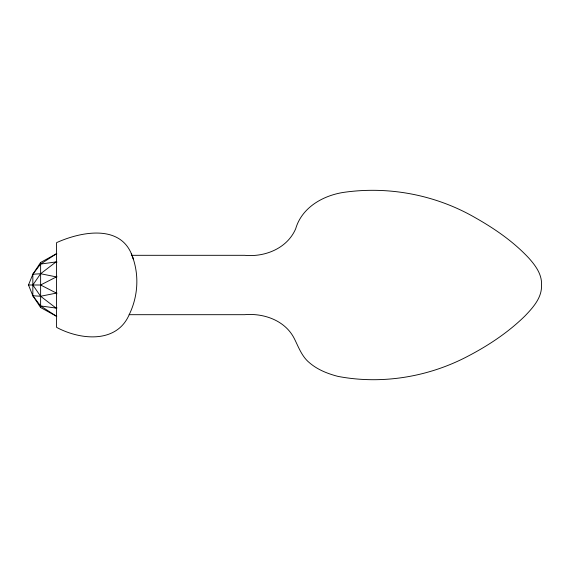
<?xml version="1.0" encoding="UTF-8"?>
<svg xmlns="http://www.w3.org/2000/svg" width="570" height="570" viewBox="0 0 570 570"><rect width="100%" height="100%" fill="white"/><g stroke="black" fill="none" stroke-linecap="round" stroke-linejoin="round"><path stroke-width="0.85" d="M56.744 316.407L40.62 307.529L32.839 295.759L28.5 285L32.839 274.241L40.62 262.471L56.744 253.593M129.198 314.654C116.572 343.952 79.864 339.919 56.573 327.351L56.573 242.649C80.256 231.926 120.234 223.675 132.005 255.31L244.587 255.31C264.922 257.305 287.216 248.435 295.68 228.777C301.858 207.53 322.812 195.638 343.461 192.404C388.647 185.841 435.793 194.847 475.344 217.754C494.803 228.762 513.499 241.666 528.81 258.082C535.458 265.492 542.148 274.505 541.5 285C542.155 297.554 532.964 307.643 524.849 316.079C508.105 332.495 488.34 345.584 467.592 356.378C428.22 377.076 381.672 384.75 337.924 376.378C327.793 373.742 317.711 369.788 309.66 362.926C301.993 356.806 298.673 347.344 294.448 338.858C285.378 320.525 263.967 312.98 244.587 314.69L129.176 314.69C137.776 297.098 139.322 276.436 132.91 257.875M56.758 292.389L56.387 293.087L40.62 296.265L32.839 295.759L32.839 274.241L40.62 264.06L56.387 253.792L56.758 253.992M56.758 261.381L40.62 273.735L32.839 285L40.62 296.265L56.758 308.619M56.758 316.008L56.387 316.208L40.62 305.94L32.839 295.759M28.5 285L40.62 285L56.387 276.913L56.758 277.611M40.62 264.06L56.387 261.879M32.839 274.241L40.62 273.735L56.387 276.913M40.62 305.94L56.387 308.121M40.62 285L56.387 293.087M131.25 253.621L132.86 257.733M132.026 255.36L132.276 256.037M132.326 256.172L133.259 258.987M40.62 262.471L40.62 307.529M56.544 261.744A17.542 13.309 -47.7 0 1 56.907 262.3M56.907 276.201A17.542 13.309 -47.7 0 1 56.544 276.963M56.544 293.037A17.542 13.309 47.7 0 1 56.907 293.799M56.907 307.7A17.542 13.309 47.7 0 1 56.544 308.256"/></g></svg>
